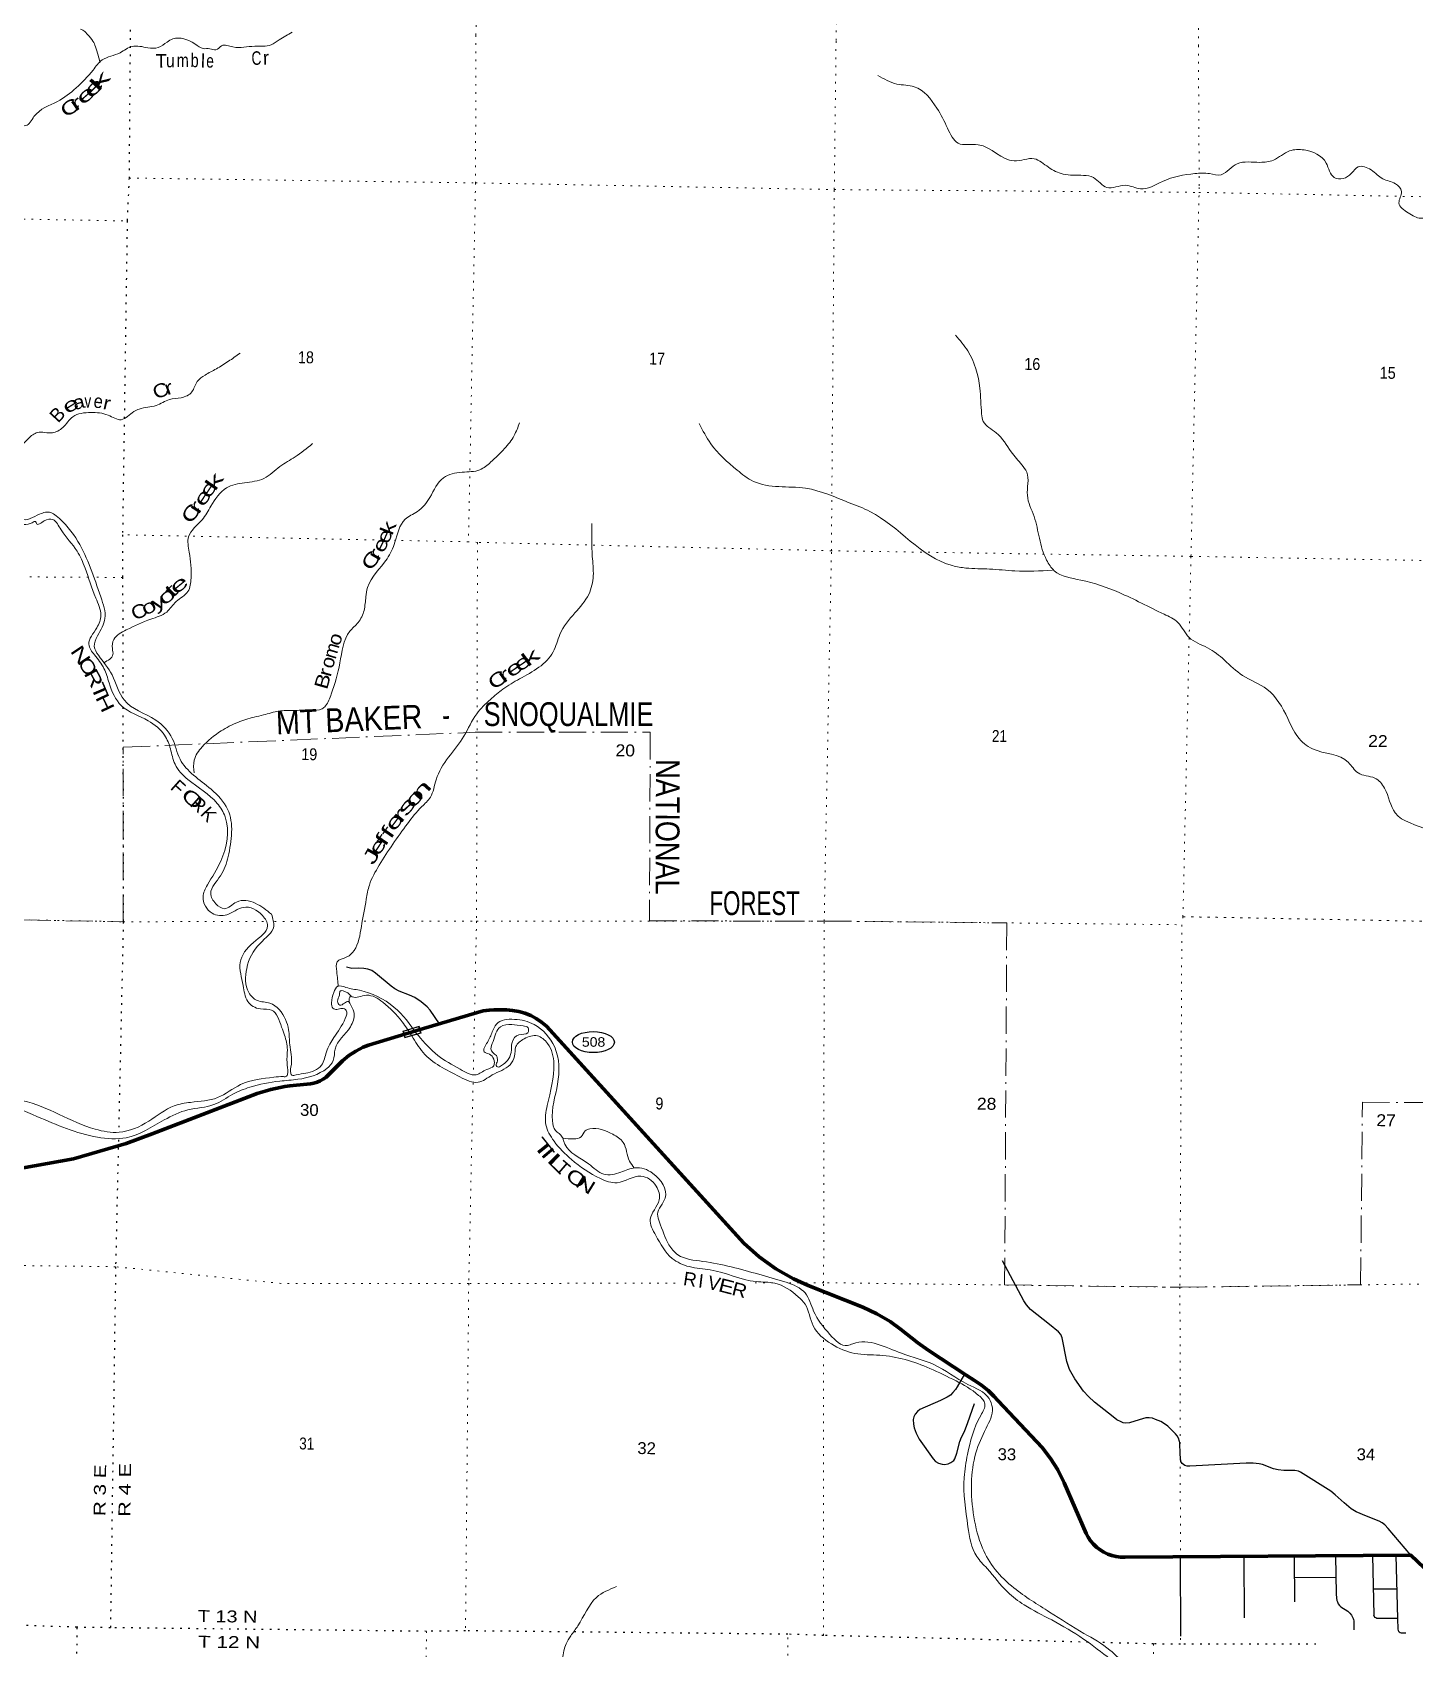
# Model space of a CAD drawing. Header units: feet. Extents: x -518066 to -250644, y -364975 to -177792.
# Drawn here: x -345548 to -325216, y -341845 to -318076 of the extents above; entities that cross this region are included whole.
import ezdxf
from ezdxf.enums import TextEntityAlignment as Align

# ---------------------------------------------------------------- set-up
doc = ezdxf.new("R2010")
doc.units = ezdxf.units.FT
doc.header["$LTSCALE"] = 80
doc.linetypes.add('DOT_DASHED', pattern=[7.7, 5, -1.2, 0.3, -1.2])
doc.linetypes.add('DOTTED', pattern=[1.5, 0.3, -1.2])
for name, color, linetype, lineweight in [('17', 7, 'Continuous', 25), ('23', 7, 'Continuous', 70), ('29', 7, 'Continuous', 25), ('39', 7, 'Continuous', 13), ('41', 7, 'Continuous', 13), ('44', 7, 'DOT_DASHED', 13), ('59', 7, 'Continuous', 13), ('6', 7, 'DOTTED', 25), ('7', 7, 'DOTTED', 13)]:
    doc.layers.add(name, color=color, linetype=linetype, lineweight=lineweight)

msp = doc.modelspace()

# ---------------------------------------------------------------- linework, layer by layer
at = {"layer": '17'}
msp.add_ellipse((-337295.78, -332924.76), major_axis=(-309.24, 1), ratio=0.500121, dxfattribs=at)
at = {"layer": '23'}
for points in [[(-324490.53, -341215.71), (-325274.06, -340471.15), (-329471.81, -340499.75), (-329479.26, -340499.99), (-329543.41, -340498.33), (-329607.04, -340489.98), (-329669.45, -340475.02), (-329729.95, -340453.62), (-329787.89, -340426.01), (-329842.62, -340392.5), (-329893.55, -340353.45), (-329940.11, -340309.29), (-329981.81, -340260.51), (-330018.18, -340207.63), (-330048.82, -340151.25), (-330371.95, -339404.84), (-330375.93, -339395.42), (-330463.86, -339215.83), (-330570.08, -339046.41), (-330693.42, -338889.02), (-331341.36, -338200.33), (-331404.96, -338132.77), (-331490.66, -338045.99), (-331586.04, -337967.66), (-331689.09, -337899.73), (-331812.28, -337823.29), (-332370.19, -337454.66), (-332522.17, -337345.47), (-332778.56, -337145.99), (-332929.37, -337035.66), (-333124.69, -336919.59), (-333331.07, -336824.57), (-334136.45, -336502.56), (-334352.79, -336405.3), (-334614.22, -336256.94), (-334858.71, -336082.07), (-335083.58, -335882.6), (-337936.54, -332742.26), (-337986.74, -332691.43), (-338057.79, -332631.72), (-338134.69, -332579.76), (-338216.6, -332536.12), (-338302.62, -332501.29), (-338391.82, -332475.63), (-338483.2, -332459.44), (-338575.78, -332452.9), (-338759.88, -332451.98), (-338827.2, -332454.81), (-338914.75, -332466.63), (-339000.58, -332487.55), (-339841.62, -332740.25), (-340602.63, -332968.9), (-340683.96, -333001.78), (-340791.3, -333056.93), (-340892.28, -333123), (-340985.8, -333199.27), (-341070.84, -333284.89), (-341215.42, -333429.47), (-341227.5, -333439.5), (-341268.72, -333469.19), (-341312.81, -333494.42), (-341359.3, -333514.9), (-341407.67, -333530.4), (-341457.4, -333540.77), (-341507.94, -333545.88), (-341758.15, -333568.3), (-341835.14, -333578.19), (-342040.77, -333619.77), (-342240.92, -333682.62), (-343786.23, -334273.77), (-344168.84, -334417.62)], [(-344168.84, -334417.62), (-344941.43, -334640.33), (-345708.06, -334776.62), (-345727.15, -334780.01), (-345758.06, -334783.75), (-346962.39, -334913.53)]]:
    msp.add_lwpolyline(points, dxfattribs=at)
at = {"layer": '29'}
for p, q in [((-328664.44, -340494.47), (-328661.22, -341660.29)), ((-327726.61, -340487.86), (-327723.21, -341391.54)), ((-326990.83, -340482.85), (-326984.24, -341156.73)), ((-326380.98, -340478.69), (-326373.18, -341040.56)), ((-325834.05, -340474.97), (-325815.04, -341352.56)), ((-325493.37, -340472.64), (-325468.79, -341402.43)), ((-326985.1, -340796.55), (-326376.58, -340795.44)), ((-325823.06, -340966.43), (-325482.54, -340965.01))]:
    msp.add_line(p, q, dxfattribs=at)
for points in [[(-339560.04, -332655.65), (-339695.98, -332454.51), (-339740.83, -332407.59), (-339830.54, -332332.12), (-339922.28, -332270.93), (-339997.72, -332234.21), (-340152.67, -332175.06), (-340217.91, -332140.38), (-340270.92, -332103.67), (-340499.27, -331909.89), (-340556.36, -331873.18), (-340611.41, -331852.78), (-340672.57, -331840.54), (-340752.08, -331838.5), (-340847.91, -331840.54), (-340927.42, -331822.18)], [(-329026.43, -338472.73), (-329071.28, -338456.44), (-329119.19, -338450.32), (-329169.14, -338452.36), (-329265.99, -338478.87), (-329408.71, -338523.75), (-329468.86, -338527.84), (-329503.52, -338521.72), (-329531.04, -338511.51), (-329595.27, -338478.88), (-329649.3, -338438.08), (-329925.57, -338217.78), (-330012.22, -338136.18), (-330086.64, -338058.68), (-330216.11, -337875.09), (-330294.61, -337740.47), (-330330.28, -337622.15), (-330399.61, -337275.38), (-330418.98, -337226.43), (-330452.62, -337185.63), (-330587.18, -337079.56), (-330864.47, -336855.17), (-330925.63, -336789.91), (-330966.41, -336728.71), (-331280.4, -336141.24)], [(-331836.89, -337807.03), (-331943.37, -337996.56), (-331971.91, -338035.32), (-332010.65, -338080.19), (-332045.31, -338114.87), (-332092.2, -338145.46), (-332188.03, -338196.46), (-332491.81, -338329.04), (-332530.55, -338357.6), (-332563.17, -338394.32), (-332583.56, -338435.11), (-332591.71, -338475.91), (-332589.67, -338545.26), (-332579.48, -338596.25), (-332548.9, -338677.84), (-332504.04, -338765.55), (-332296.08, -339055.2), (-332261.43, -339091.92), (-332218.61, -339116.39), (-332167.64, -339132.71), (-332132.98, -339134.75), (-332077.93, -339124.55), (-332037.16, -339106.2), (-331996.38, -339077.64), (-331978.03, -339051.12), (-331949.49, -338971.57), (-331906.67, -338800.23), (-331882.2, -338734.96), (-331839.39, -338649.29), (-331790.46, -338520.78), (-331688.52, -338239.29)], [(-325274.06, -340471.15), (-325605.19, -340076.03), (-325657.18, -340023), (-325691.84, -339996.48), (-325739.76, -339969.96), (-325923.26, -339896.53), (-326075.15, -339833.29), (-326151.61, -339786.38), (-326253.55, -339700.7), (-326384.04, -339582.39), (-326450.31, -339529.36), (-326893.76, -339247.86), (-326926.38, -339233.59), (-326979.4, -339223.39), (-327138.43, -339223.39), (-327224.06, -339215.23), (-327293.38, -339198.91), (-327454.45, -339137.72), (-327505.43, -339125.47), (-327590.03, -339115.29), (-327693, -339117.31), (-328520.79, -339162.19), (-328561.55, -339160.18), (-328598.27, -339149.95), (-328636.99, -339123.46), (-328655.36, -339092.84), (-328667.59, -338986.77), (-328671.67, -338819.5), (-328675.73, -338797.09), (-328692.04, -338750.17), (-328710.39, -338715.49), (-328732.83, -338684.87), (-328849.04, -338572.71), (-328895.94, -338538), (-328948.95, -338503.36), (-329026.43, -338472.73)], [(-326373.18, -341040.56), (-326367.68, -341102.12), (-326360.04, -341135.78), (-326353.41, -341158.21), (-326340.16, -341184.73), (-326322.83, -341211.25), (-326302.95, -341227.57), (-326201.01, -341294.88), (-326171.95, -341322.41), (-326145.96, -341354.03), (-326119.96, -341398.91), (-326115.88, -341414.2), (-326113.34, -341433.58), (-326111.3, -341570.25)], [(-325468.79, -341402.43), (-325774.89, -341400.95), (-325789.67, -341393.81), (-325799.36, -341384.63), (-325810.06, -341369.33), (-325815.04, -341352.56)], [(-325468.79, -341402.43), (-325465, -341556.98), (-325459.9, -341576.36), (-325453.78, -341588.6), (-325443.59, -341599.82), (-325430.34, -341606.96), (-325414.03, -341611.04), (-325396.7, -341612.05), (-325347.77, -341612.05)]]:
    msp.add_lwpolyline(points, dxfattribs=at)
at = {"layer": '39'}
for points in [[(-329735.52, -315678.15), (-329586.55, -315473.33), (-329383.67, -315429.42), (-329146.51, -315307.16), (-328987.66, -315186.79), (-328674.44, -315189.3), (-328535.75, -315113.12), (-328346.85, -315028.99), (-328224.36, -315023.15), (-328071.83, -315057.57), (-327824.76, -314999.65), (-327523.73, -315078.53), (-327108.43, -315250.07), (-326731.29, -315421.54), (-326446.64, -315665.25), (-326224.18, -315878.69), (-325999.51, -315991.63), (-325792.99, -316138.71), (-325610.78, -316406.38), (-325396.4, -316643.94), (-325087.56, -316839.43), (-324830.98, -317056.95), (-324628.49, -317216.09), (-324544.46, -317373.03), (-324462.22, -317415.37), (-324309.64, -317425.67), (-324160.97, -317375.64), (-324084.66, -317371.74), (-324032.52, -317406), (-323915.97, -317355.93), (-323791.25, -317231.48), (-323650.65, -317205.57), (-323564.4, -317253.95), (-323424.33, -317503.46), (-323237.97, -317698.76), (-323091.61, -317807.55), (-322869.07, -317982.8), (-322708.44, -317979.03), (-322477.44, -317929.14), (-322357.18, -318037.88), (-322196.82, -318178.86), (-321956.02, -318255.64), (-321598.81, -318348.68), (-321524.91, -318368.05)], [(-344553.44, -318516.01), (-344579.6, -318411.17), (-344618.74, -318288.65), (-344656.17, -318203.58), (-344731.04, -318111.69), (-344792.3, -318052.14), (-344840.84, -318028.87)], [(-341724.04, -318075.57), (-341915.27, -318185.68), (-342034.92, -318260.41), (-342276.37, -318279.05), (-342598.11, -318290.5), (-342764.69, -318274.01), (-342847.95, -318333.18), (-342938.17, -318317.79), (-343032.59, -318314.41), (-343156.22, -318246.22), (-343480.76, -318173.12), (-343565.82, -318218.17), (-343695.61, -318298.8), (-343850.43, -318302.6), (-344079.27, -318283.2), (-344257.46, -318375.19), (-344518.26, -318482.09), (-344655.06, -318631.03), (-344904.03, -318893.04), (-345178.22, -319092.3), (-345523.08, -319314.69), (-345643.58, -319447.77), (-345806.02, -319423.29), (-345926.37, -319546.3), (-345913.64, -319779.9), (-345957.31, -320161.57), (-346027.48, -320289.34), (-346281.32, -320470.79), (-346394.17, -320632.14), (-346428.78, -320802.67), (-346454.38, -321045.78), (-346514.93, -321203.86), (-346596.26, -321269.09), (-346758, -321327.65)], [(-333111.59, -318709.23), (-332832.03, -318836.01), (-332575.34, -318875.94), (-332244.19, -319188.58), (-332085.67, -319486.66), (-331930.04, -319706.22), (-331634.92, -319728.59), (-331107.75, -319967.6), (-330811.84, -319935.65), (-330602.58, -320059.41), (-330386.95, -320159.1), (-330087.77, -320179.52), (-329939.51, -320211.85), (-329744.63, -320357.52), (-329470.83, -320325.26), (-329250.51, -320378.75), (-328927.36, -320268.72), (-328447.35, -320152.91), (-328232.31, -320154.01), (-328061.71, -320170.56), (-327944.01, -320091.77), (-327826.25, -320008.96), (-327492.31, -319987.63), (-327294.86, -319954.26), (-327055.76, -319818.88), (-326842.53, -319805.86), (-326517.67, -319997.68), (-326398.13, -320210.68), (-326269.73, -320226.62), (-326146, -320147.92), (-326046.15, -320052.78), (-325855.89, -320099.8), (-325684.9, -320229.03), (-325499.03, -320302.14), (-325412.23, -320416.08), (-325446.81, -320584.6), (-325310.24, -320731.45), (-325126.47, -320810.56), (-324749.35, -320721.44), (-324518.16, -320857.58), (-324296.96, -320989.55), (-323851.71, -321195.19), (-323771.09, -321319.09), (-323606.86, -321359.7), (-323210.28, -321315.12), (-322839.89, -321415.04), (-322558.09, -321525.76), (-322382.13, -321588.66), (-322134.07, -321529.87), (-321936.75, -321504.55), (-321810.3, -321516.44), (-321743.56, -321628.07), (-321660.28, -321846.58), (-321554.96, -321930.6), (-321478.49, -321923.66), (-321360.96, -321856.94), (-321193.6, -321819.12), (-321101.08, -321814.42), (-321099.4, -321697.74), (-321060.75, -321525.25), (-320923.53, -321486.99), (-320750.83, -321497.53), (-320643, -321406.53), (-320557.01, -321156.25), (-320336.5, -321056.82), (-320243.75, -321036.03), (-320174.73, -320847.88), (-320035.84, -320833.79), (-319877.97, -320896.44), (-319735.6, -320779.77), (-319669.05, -320623.79), (-319580.97, -320508.36), (-319463.1, -320558.35), (-319276.48, -320579.15), (-319068.21, -320491.62), (-318874.61, -320446.12), (-318697.28, -320553.31), (-318060.5, -320717.45), (-317763.51, -320749.91), (-317525.41, -320684.93), (-317386.53, -320670.84), (-317048.29, -320770.3), (-316838.76, -320735.1), (-316588.97, -320555.6), (-316294.26, -320326.45), (-316175.48, -320173.23), (-316202.74, -319971.62), (-316193.71, -319762.48), (-316112.85, -319590.61), (-315982.83, -319493.89), (-315853.09, -319556.13), (-315710.2, -319682.95), (-315621.96, -319761.31)], [(-331968.58, -322530.72), (-331788.99, -322760.68), (-331609.91, -323306.55), (-331585.22, -323687.2), (-331560.66, -323796.21), (-331370.12, -323963.96), (-331149.08, -324246.84), (-330993.02, -324436.23), (-330922.18, -324541.88), (-330913.03, -324884.08), (-330814.96, -325193.35), (-330735.19, -325516.45), (-330629.26, -325837.91), (-330516.92, -325992.46), (-330126.99, -326130.89), (-329564.85, -326314.07), (-328902.13, -326631.5), (-328698.9, -326755.16), (-328535.21, -326972.83), (-328262.08, -327127.69), (-328015.43, -327306.31), (-327747.36, -327533.53), (-327388.49, -327735.9), (-327083.12, -328164.87), (-326936.26, -328434.61), (-326717.73, -328612.82), (-326189.98, -328811.6), (-326049.51, -328966.55), (-325803.39, -329042.55), (-325658.81, -329191.52), (-325503.22, -329553.94), (-325012.42, -329806.52), (-324743.17, -329951.25), (-324429.57, -330086.57), (-324199.26, -330144.23), (-323980.19, -330284.22), (-323591.31, -330356.24), (-323454.8, -330507.11), (-323271.26, -330602.32), (-323216.94, -330878.77), (-323054.25, -331025.99), (-322878.92, -331133.16), (-322609.68, -331418.75), (-322558.45, -331910.45), (-322509.83, -332023.83), (-322329.85, -332086.8), (-322072.16, -332197.16), (-321923.17, -332458.88), (-321688.54, -332915), (-321552.89, -333126.23), (-321484.48, -333400.87), (-321442.39, -333689.21), (-321272.47, -333892.88), (-321134.23, -334063.9), (-321129.46, -334291.34), (-321136.48, -334500.5), (-321027.65, -334759.63), (-320948.06, -334955.96), (-321051.19, -335139.59), (-321093, -335251.66), (-320890.83, -335308.91), (-320628.41, -335509.89), (-320647, -335684.68), (-320684.99, -335810.9), (-320587.06, -335989.38), (-320638.78, -336232.1), (-320715.41, -336389.96), (-320637.46, -336560.1), (-320563.16, -336844.89), (-320638.65, -337063.12), (-320688.98, -337209.28), (-320723.08, -337484.45), (-320875, -337566.77), (-321161.56, -337647.14), (-321281.85, -337766.13), (-321214.97, -337867.71), (-321043.8, -337984.87), (-321056.8, -338189.92), (-320985.87, -338289.54), (-320856.79, -338398.05), (-320745.66, -338637.09), (-320553.14, -338806.88), (-320394, -338921.86), (-320254.41, -338998.32)], [(-346022.8, -324293.1), (-345964.01, -324268.27), (-345866.63, -324205.29), (-345717.13, -324151.11), (-345605.11, -324048.1), (-345471.21, -323961.49), (-345252.18, -323964.66), (-345100.35, -323888.38), (-344951.32, -323727.55), (-344687.16, -323666.97), (-344434.46, -323704.83), (-344240.47, -323772.02), (-344053.84, -323651.98), (-343974.93, -323614.88), (-343726.96, -323562.13), (-343530.77, -323476.43), (-343357.53, -323448.75), (-343201.56, -323364.48), (-343123, -323212.69), (-343007.05, -323115.77), (-342840.92, -323023.6), (-342662.47, -322913.49), (-342491.95, -322795.23)], [(-346785.17, -323217.02), (-346696.8, -323652.03), (-346503.17, -323884.21), (-346239.44, -324133.5), (-346110.22, -324372.8), (-345943.5, -325079.46), (-345775.41, -325271.03), (-345548.52, -325286.38), (-345500.06, -325270.99), (-345486.43, -325301.37), (-345373.29, -325260.75), (-345246.38, -325240.44), (-345123.93, -325391.11), (-344889.26, -325704.37), (-344772.24, -325953.56), (-344613.77, -326394.5), (-344539.04, -326649.11), (-344599.97, -326833.34), (-344715.99, -327075.14), (-344633.82, -327231.26), (-344493.98, -327430.47), (-344418.64, -327642.83), (-344236.56, -327979.48), (-343843.79, -328200.45), (-343601.64, -328413.21), (-343516.06, -328611.64), (-343448.96, -328837.97), (-343259.24, -329062.05), (-342828.16, -329414.36), (-342712.4, -329611.21), (-342776.04, -330264.24), (-342971.99, -330613.54), (-343036.83, -330789.67), (-342903.59, -331029.03), (-342684.85, -331052.31), (-342442.1, -330943.14), (-342160.45, -331063.91), (-342086.25, -331215.89), (-342296.78, -331460.35), (-342489.91, -331753.34), (-342446.57, -332094.02), (-342379.56, -332326.39), (-342192.23, -332437.75), (-342027.66, -332454.21), (-341880.53, -332705.84), (-341838, -332823.16), (-341796.85, -333037.04), (-341801.58, -333226.12), (-341791.69, -333377.17), (-341808.48, -333427.23), (-341855.13, -333433.04), (-341996.43, -333441.35), (-342483.55, -333550.28), (-342821.93, -333740.57), (-343218.88, -333811.3), (-343460.8, -333862.14), (-343835.86, -334088.12), (-344272.33, -334250.83), (-344621.39, -334205.55), (-345684.64, -333787.76), (-346151.94, -333718.63), (-346682.5, -333576.15), (-346940.29, -333477.45)], [(-342029.55, -331045.68), (-342268.4, -330883.27), (-342543.49, -330865.21), (-342721.76, -330963.24), (-342847.34, -330891), (-342923.52, -330736.98), (-342779.13, -330479.5), (-342668.56, -330197.38), (-342674.64, -329501.09), (-342919.62, -329205.79), (-343375.53, -328762.57), (-343489.75, -328459.1), (-343733.1, -328189.98), (-344199.15, -327893.5), (-344374.74, -327524.75), (-344575.6, -327236.12), (-344636.05, -327106.47), (-344587.58, -326950.23), (-344479.39, -326694.23), (-344541.2, -326379.45), (-344877.16, -325561.69), (-345197.35, -325184.81), (-345275.05, -325137.41), (-345440.2, -325161.18), (-345704.5, -325231.82), (-345771.87, -325164.44), (-345948.2, -324707.15), (-346022.54, -324285.54), (-346162.07, -324064.2), (-346511.4, -323757.33), (-346640.93, -323540.16), (-346700.13, -323324), (-346782.75, -323057.59)], [(-343169.44, -328967.2), (-343166.75, -328779.67), (-343049.38, -328584.18), (-342770.65, -328348.76), (-342523.65, -328223.55), (-342285.35, -328144.49), (-342148.25, -328114.28), (-341920.87, -328057.11), (-341716.71, -328049.25), (-341457.58, -328041.39), (-341284.83, -328025.68), (-341235.87, -327980.57), (-341150.97, -327806.74), (-341023.82, -327349.8), (-340876.43, -326883.1), (-340755.99, -326754.05), (-340669.03, -326576.23), (-340642.02, -326375.4), (-340617.96, -326238.92), (-340330.51, -325816.5), (-340214.49, -325574.71), (-340064.93, -325236.81), (-339884.41, -325122.72), (-339700.53, -324914.1), (-339501.46, -324627.22), (-339226.93, -324544.67), (-338965.13, -324508.2), (-338806.78, -324397.81), (-338602.92, -324197.53), (-338461.49, -324006.41), (-338382.42, -323818.41)], [(-330542.67, -325985.3), (-331095.81, -325996.17), (-331467.24, -325968.67), (-331816.74, -325953.56), (-332015.21, -325918.5), (-333227.78, -325122.28), (-333531.42, -324993.15), (-334173.53, -324780.64), (-334941.85, -324679), (-335182.65, -324512.54), (-335569, -324124.65), (-335737.63, -323830.45)], [(-344496.01, -327345.53), (-344362.43, -327227.13), (-344369.17, -327136.49), (-344349.18, -327003.97), (-344166.28, -326863.75), (-343804.22, -326703.99), (-343571.6, -326600.7), (-343430.7, -326445.79), (-343259.77, -326299.36), (-343212.73, -326102.85), (-343239.4, -325720.16), (-343250.2, -325492.63), (-343051.7, -325245.99), (-342920.15, -325042.65), (-342691.23, -324776.33), (-342426.83, -324699.66), (-342140.51, -324635.38), (-341904.85, -324459.71), (-341683.77, -324320.04), (-341425.71, -324124.56)], [(-341049.45, -332106.35), (-341070.86, -331886.52), (-341064.82, -331745.76), (-340921.08, -331673.38), (-340815.2, -331578.33), (-340707.64, -331225.75), (-340635.52, -330822.35), (-340590.35, -330615.75), (-340445.47, -330324.07), (-340030.73, -329714.34), (-339818.08, -329461.87), (-339693.51, -329324.83), (-339609.41, -329066.48), (-339200.03, -328426.39), (-339011.58, -328096.39), (-338810.64, -327886.82), (-338625.56, -327734.56), (-338380.19, -327583.17), (-337886.09, -327185.86), (-337787.95, -326929.73), (-337566.34, -326613), (-337363.45, -326340.26), (-337297.23, -326067.57), (-337311.21, -325781.64), (-337316.31, -325296.64)], [(-339886.53, -332811.12), (-340228.2, -332409.78), (-340735.16, -332163.01), (-340935.53, -332119.87), (-341055.86, -332102.04), (-341113.48, -332195.78), (-341145.82, -332348.23), (-341126.82, -332424.97), (-341068.81, -332443.92), (-340990.21, -332428.95), (-340932.34, -332457.96), (-340944.09, -332576.51), (-341110.9, -332855.8), (-341222.5, -333069.49), (-341293.65, -333265.65), (-341525.41, -333383.17), (-341666.72, -333408.1), (-341730.44, -333410.87), (-341743.6, -333387.93), (-341737.68, -333255.21), (-341761.62, -332963.1), (-341778.57, -332743.53), (-341824.66, -332593.97), (-342052.34, -332353.25), (-342242.68, -332312.27), (-342363.64, -332197.84), (-342394.7, -331841.24), (-342198.49, -331473.84), (-341997.93, -331223.21), (-342029.55, -331045.68)], [(-346941.55, -333549.83), (-346533.93, -333727.2), (-346032.79, -333818.95), (-345478.92, -334018.1), (-344590.92, -334322.69), (-344164.94, -334330.86), (-343608.48, -334069.27), (-343260.66, -333921.37), (-342875.68, -333844.43), (-342598.13, -333691.49), (-342349.44, -333588.44), (-341907.77, -333499.53), (-341641.78, -333471.83), (-341215.09, -333311.13), (-341121.84, -333197.7), (-341095.27, -333027.06), (-340869.5, -332700.32), (-340814.45, -332505.94), (-340857.01, -332390.63), (-340902.36, -332329.61), (-340954.92, -332350.99), (-341025.69, -332380.15), (-341057.06, -332325.37), (-341031.65, -332235.19), (-341022.8, -332178.98), (-340908.58, -332202.76), (-340841.04, -332258.06), (-340633.72, -332236.91), (-340394, -332338.97), (-340108.69, -332624.79), (-339966.06, -332833.94)], [(-340866.46, -332247.82), (-340885.59, -332281.57), (-340888.58, -332329.5)], [(-326671.13, -343706.62), (-326731.47, -343709.78), (-326956.27, -343688.42), (-327153.65, -343717.76), (-327233.6, -343686.43), (-327274.73, -343611.38), (-327437.42, -343464.16), (-327719.21, -343212.59), (-328049.37, -342970.39), (-328327.47, -342881.86), (-328605.32, -342636.39), (-328841.38, -342419.7), (-329240.15, -342196.62), (-329455.55, -342080.83), (-329697.67, -341866.06), (-330080.05, -341621.09), (-330586.02, -341305.92), (-331109.54, -340952.27), (-331386.99, -340678.64), (-331571.43, -340366.1), (-331699.51, -339907.49), (-331734.63, -339414.01), (-331669.91, -338966.24), (-331520.01, -338604.2), (-331427.26, -338303.72), (-331475.53, -338166.2), (-331790.11, -337958.43), (-332286.38, -337667.54), (-332762.35, -337501.71), (-333477.84, -337360.59), (-333556.61, -337387.62), (-333815.56, -337224.92), (-334055.83, -336881.39), (-334180.62, -336613.99), (-334461.75, -336457), (-334864.03, -336338.51), (-335687.37, -336149.55), (-336053.77, -336051.7), (-336184.31, -335904.94), (-336322.21, -335570.94), (-336350.71, -335455.84), (-336240.77, -335217.98), (-336420.47, -334855.21), (-336682.58, -334772.95), (-336892.54, -334838.33), (-337140.17, -334866.95), (-337369.12, -334714.74), (-337714.68, -334426.04), (-337734.03, -334373.44), (-337753.37, -334320.85), (-337850.48, -334224.87), (-337898.66, -334081.32), (-337822.57, -333541.15), (-337865.01, -332997.25), (-338167.78, -332666.91), (-338458.1, -332590.28), (-338722.41, -332660.91), (-338782.33, -332774.74), (-338854.88, -332928.63), (-338901.08, -333066.8), (-338825.24, -333104.11), (-338761.95, -333175.45), (-338761.33, -333272.04), (-338864.65, -333328.9), (-339020.5, -333405.13), (-339256.49, -333323.24), (-339583.21, -333121.33), (-339874.4, -332825.37), (-339886.53, -332811.12)], [(-338719, -333123.76), (-338802.01, -333025.97), (-338770.31, -332917.78), (-338730.31, -332791.59), (-338662.7, -332702.02), (-338495.37, -332666.2), (-338328.85, -332686.72), (-338254.87, -332713.95), (-338259.93, -332786.31), (-338393.02, -332816.58), (-338491.12, -332929.86), (-338505.28, -333076.54), (-338559.23, -333194.48), (-338644.72, -333269.7), (-338707.33, -333290.93), (-338725.13, -333270.55), (-338706.04, -333200.41), (-338713.09, -333148.82), (-338719, -333123.76)], [(-339966.06, -332833.94), (-339799.65, -333077.96), (-339258.11, -333435.9), (-338989.94, -333516.24), (-338783.39, -333408.55), (-338521.95, -333257.39), (-338455.85, -333133.59), (-338435.72, -332991.02), (-338311.47, -332876.11), (-338119.91, -332832.6), (-337968.78, -332945.45), (-337876.57, -333242.57), (-337973.8, -333854.87), (-337993.97, -334140.3), (-337874.83, -334381.47), (-337619.43, -334650.76), (-337193.37, -334932.58), (-336947.01, -334992.48), (-336595.9, -334894.93), (-336372.92, -335043.03), (-336327.58, -335244.9), (-336460.32, -335530.72), (-336377.29, -335767.34), (-336136.93, -336104.83), (-335885.45, -336227.18), (-335576.6, -336273.89), (-334903.77, -336446.59), (-334626.76, -336470.72), (-334283.91, -336668.84), (-334182.99, -336778.95), (-334060.95, -337098.63), (-333795.44, -337364.05), (-333451.76, -337503.82), (-333084.32, -337529.25), (-332345.46, -337723.03), (-331962.22, -337907.65), (-331629.62, -338119.7), (-331536.97, -338245.8), (-331597.67, -338413.94), (-331792.84, -338988.61), (-331841.92, -339327.95), (-331785.98, -340051.12), (-331657.59, -340487.6), (-331505.37, -340664.85), (-331204.85, -341011.26), (-330960.34, -341199.91), (-330553.54, -341423.1), (-330085.25, -341703.51), (-329689.5, -341996.97), (-329053.86, -342380.41), (-328703.7, -342628.94), (-328298.54, -342966.79), (-327957.38, -343142.75), (-327659.95, -343424.73), (-327296.76, -343745.88), (-327080.4, -343795.28), (-326843.14, -343788.65), (-326654.55, -343811.5), (-326609.96, -343785.98), (-326537.52, -343640.14), (-326340.34, -343345.19), (-326241.49, -343179.61), (-326142.43, -343138.79), (-326053.66, -343115.92), (-326108.5, -343155.37), (-326147.25, -343195.06), (-325981.93, -343159.21), (-325742.91, -343029.86)], [(-336693.65, -334773.62), (-336763.58, -334675.2), (-336856.11, -334400.21), (-337011.14, -334279.25), (-337347.68, -334201.95), (-337414.4, -334229.16), (-337475.98, -334318.82), (-337580.91, -334347.48), (-337747.43, -334337.38)], [(-336957.92, -340932.19), (-337249.62, -341090.96), (-337522.91, -341507.55), (-337629.57, -341656.92), (-337697.55, -341772.64), (-337752.25, -342222.57), (-337778.51, -342511.94), (-337839.64, -342710.26), (-337953.47, -343078.85), (-338052.4, -343250.47), (-338132.94, -343400.22), (-338244.38, -343742.68), (-338520.73, -344372.52), (-338719.92, -344667.44), (-338825.64, -344891.27), (-338853.54, -345295.31), (-338862.29, -345484.33), (-338870.51, -345637.13), (-338958.04, -345714.34), (-339277.96, -345878.74), (-339401.58, -345949.39), (-339513.71, -346060.45), (-339577.42, -346158.13), (-339654.61, -346495.05), (-339696.17, -346729.88), (-339630.82, -346938.07), (-339602.93, -347000.47)]]:
    msp.add_spline(points, degree=3, dxfattribs=at)
at = {"layer": '44'}
msp.add_lwpolyline([(-346904.75, -331104.74), (-344209.8, -331155.04), (-344213.22, -328589.03), (-339035.63, -328369.05), (-336460.32, -328369.05), (-336469.57, -331143.36), (-333901.12, -331144.98), (-331215.12, -331171.83), (-331247.01, -336495.15), (-328668.4, -336530.62), (-326011.12, -336493.17), (-325984.62, -333810.57), (-318031.13, -333828.25), (-318024.63, -331098.64), (-317873.68, -325819.08), (-317870.26, -323240.2), (-315255.27, -323216.44)], dxfattribs=at)
at = {"layer": '59'}
for points in [[(-340099.93, -332762.09), (-339860.13, -332691.42), (-339830.44, -332792.14), (-340070.25, -332862.81)], [(-339865.54, -332701.35), (-340089.99, -332767.5), (-340064.83, -332852.87), (-339840.37, -332786.72)]]:
    msp.add_lwpolyline(points, close=True, dxfattribs=at)
at = {"layer": '6'}
for points in [[(-344107.53, -318039.96), (-344125.14, -320218.22), (-344152.29, -320849.64), (-344220.55, -325464.53), (-344219.49, -326090.32), (-344216.09, -327869.72)], [(-344215.83, -328000.67), (-344209.8, -331155.04), (-344278.79, -334251.76)], [(-344281.21, -334360.41), (-344322.82, -336228.04), (-344399.04, -341537)], [(-330016.7, -341750.11), (-333909.23, -341650.29), (-334435.56, -341632.63), (-339176.08, -341582.26), (-339751.01, -341590.06), (-344399.04, -341537), (-344891.35, -341529.89), (-347061.41, -341457.26)], [(-344891.38, -341531.9), (-344971.47, -346830.75), (-345027.5, -351637.29)], [(-326667.67, -341780), (-328659.36, -341780.45), (-329059.24, -341774.67), (-329870.97, -341753.85)]]:
    msp.add_lwpolyline(points, dxfattribs=at)
at = {"layer": '7'}
for p, q in [((-346039.13, -320815.88), (-344152.29, -320849.64)), ((-340519.3, -325539.95), (-344220.55, -325464.53)), ((-339000.56, -325576.14), (-339006.53, -328015.79)), ((-344721.54, -326089.37), (-346828.67, -326076.8)), ((-344215.5, -326092.39), (-344640.63, -326089.85)), ((-334654.24, -336464.85), (-334980.23, -336465.67)), ((-333909.23, -341650.29), (-333909.15, -337277.45)), ((-329059.24, -341774.67), (-329055.01, -342293.2))]:
    msp.add_line(p, q, dxfattribs=at)
for points in [[(-338928.09, -309721.04), (-338992.59, -315092.61), (-339022.83, -318115.75)], [(-333725.71, -318193.52), (-333679.97, -315169.34), (-333609.41, -309777.68)], [(-328294.7, -309812.2), (-328389.45, -315256.09), (-328397.36, -318270.51)], [(-339022.83, -318115.75), (-339029.18, -320289.82), (-339133.1, -325568.19)], [(-333909.14, -337111.1), (-333909.13, -336462.97), (-333901.12, -331144.98), (-333794.8, -325699.63), (-333752.72, -320388.16), (-333725.71, -318193.52)], [(-328397.36, -318270.51), (-328385.16, -320355.17), (-328506.06, -325782.06), (-328624.33, -331080.35), (-328640.1, -331198.84), (-328668.4, -336530.62), (-328659.36, -341780.45)], [(-344125.14, -320218.22), (-339029.18, -320289.82), (-333752.72, -320388.16), (-328389.02, -320429.42), (-323086.49, -320532.17), (-317866.74, -320521.04), (-315219.41, -320609.67)], [(-315291.54, -325852.98), (-317877.54, -325893.33), (-323201.38, -325874.78), (-328506.06, -325782.06), (-333794.8, -325699.63), (-339000.56, -325576.14), (-339133.1, -325568.19), (-340218.58, -325546.07)], [(-339006.97, -328194.15), (-339014.19, -331145.57), (-339062.93, -333410.43)], [(-346904.75, -331104.74), (-344209.8, -331155.04), (-342088.83, -331151.17)], [(-328624.33, -331080.35), (-323261.49, -331181.96), (-320515.91, -331173.32), (-318024.63, -331098.64), (-315363.68, -331080.75)], [(-328614.72, -331080.91), (-323251.88, -331182.52), (-320506.3, -331173.88), (-318015.02, -331099.2), (-315354.07, -331081.31)], [(-341984.78, -331150.99), (-339014.19, -331145.57), (-333901.12, -331144.98), (-328640.1, -331198.84)], [(-339065.35, -333523.01), (-339128.9, -336476.11), (-339176.08, -341582.26)], [(-336091.14, -336468.46), (-339128.9, -336476.11), (-341890.42, -336474.45), (-344322.82, -336228.04), (-346981.8, -336196.38)], [(-317440.89, -336497.79), (-318036.06, -336515.18), (-323355.33, -336458.47), (-328668.4, -336530.62), (-333909.13, -336462.97), (-334439.53, -336464.3)], [(-339751.01, -341590.06), (-339783.98, -346686.35), (-339811.1, -351935.66), (-339828.9, -357235.4), (-339833.13, -358103.73)], [(-334550.24, -363079.17), (-334543.02, -362557.42), (-334537.39, -357265.55), (-334463.85, -352002.83), (-334416.49, -346743.76), (-334435.56, -341632.63)]]:
    msp.add_lwpolyline(points, dxfattribs=at)

# ---------------------------------------------------------------- texts
at = {"layer": '17', "width": 1.1}
msp.add_text('508', height=140, dxfattribs=at).set_placement((-337292.88, -332993.07), align=Align.CENTER)
at = {"layer": '41'}
for s, rotation, p in [('T', 0.331, (-343731.77, -318595.6)), ('l', 358.119, (-343070.49, -318592.06)), ('r', 2.336, (-342151.38, -318550.49)), ('B', 47.518, (-345166.7, -323829.22)), ('m', 73.495, (-341088.01, -327302.38)), ('F', 318.218, (-343530.11, -329195.76)), ('R', 318.136, (-343240.49, -329440.6)), ('K', 312.679, (-343088.38, -329575.54)), ('T', 319.131, (-337870.67, -334799.98)), ('R', 351.427, (-335983.08, -336496.32)), ('I', 353.328, (-335761.28, -336532.06)), ('V', 347.448, (-335629.42, -336550.66))]:
    msp.add_text(s, height=200, rotation=rotation, dxfattribs=at).set_placement(p)
for s, rotation, width, p in [('u', 0.331, 0.85, (-343580.28, -318590.39)), ('m', 0.331, 0.8, (-343423.96, -318587.41)), ('b', 358.547, 0.8, (-343221.45, -318586.25)), ('e', 358.119, 0.75, (-342991.86, -318592.64)), ('C', 2.267, 0.75, (-342320.16, -318557.15)), ('k', 46.863, 2.2, (-344583.98, -318963.71)), ('e', 41.343, 1.9, (-344805.2, -319158.99)), ('e', 45.764, 2, (-344683.88, -319061.99)), ('C', 34.12, 1.45, (-345054.24, -319339.75)), ('r', 34.43, 1.8, (-344916.48, -319247.06)), ('C', 23.597, 1.2, (-343726.25, -323480.05)), ('r', 20.128, 1.35, (-343565.45, -323415.77)), ('e', 31.721, 1.55, (-345032.59, -323695.56)), ('a', 13.68, 1.15, (-344925.74, -323630.11)), ('v', 0.232, 0.75, (-344780.48, -323595.14)), ('e', 352.591, 0.9, (-344654.92, -323590.7)), ('r', 347.25, 1.15, (-344519.77, -323612.27)), ('e', 56.354, 1.6, (-342947.3, -324944.91)), ('k', 55.161, 1.85, (-342861.92, -324836.55)), ('e', 56.821, 1.6, (-343029.1, -325067.66)), ('C', 54.658, 1.45, (-343214.23, -325318.47)), ('r', 57.15, 1.75, (-343103.66, -325176.88)), ('k', 68.662, 1.4, (-340255.35, -325485.91)), ('e', 66.337, 1.3, (-340316.76, -325611.95)), ('e', 64.284, 1.35, (-340383.69, -325745.59)), ('C', 54.952, 1.45, (-340565.57, -326008.97)), ('r', 59.918, 1.65, (-340458.61, -325864.43)), ('e', 39.278, 1.8, (-343435.19, -326354.73)), ('o', 36.492, 1.7, (-343618.57, -326515.87)), ('t', 44.4, 2, (-343493.95, -326412)), ('C', 23.808, 1.2, (-344043.24, -326728.38)), ('o', 27.804, 1.4, (-343883.95, -326658.36)), ('y', 27.976, 1.5, (-343738.02, -326585.43)), ('o', 71.856, 1.15, (-341031.06, -327110.21)), ('N', 303.721, 1.45, (-344997.23, -327175.46)), ('O', 302.975, 1.3, (-344888.92, -327343.08)), ('o', 74.284, 1.1, (-341130.63, -327444.07)), ('e', 34.577, 1.65, (-338388.43, -327492.78)), ('k', 35.614, 1.9, (-338267.4, -327418.22)), ('R', 298.417, 1.4, (-344795.39, -327502.41)), ('B', 74.431, 1.25, (-341213.31, -327751.05)), ('r', 74.467, 1.2, (-341161.21, -327564.04)), ('C', 34.673, 1.45, (-338763.64, -327754.18)), ('r', 34.673, 1.8, (-338622.07, -327656.83)), ('e', 34.602, 1.65, (-338510.28, -327575.99)), ('T', 293.288, 1.5, (-344695.83, -327692.74)), ('H', 295.526, 1.4, (-344626.31, -327856.62)), ('n', 47.658, 2.05, (-339861.77, -329398.26)), ('O', 320.162, 1.5, (-343376, -329323.3)), ('s', 52.023, 2.05, (-340051.91, -329624.85)), ('o', 48.347, 1.9, (-339951.15, -329502.73)), ('e', 53.341, 1.7, (-340225.03, -329842.61)), ('r', 52.023, 1.95, (-340127.76, -329721.03)), ('f', 55.523, 1.85, (-340362.3, -330063.86)), ('f', 55.523, 1.85, (-340279.14, -329953.74)), ('J', 60.55, 1.65, (-340531.65, -330334.62)), ('e', 56.568, 1.6, (-340455.8, -330200.12)), ('T', 308.454, 1.95, (-338207.1, -334424.57)), ('I', 310.3, 1.65, (-338080.4, -334575.32)), ('L', 315.148, 2.1, (-337994.52, -334668.94)), ('O', 322.72, 1.4, (-337722.77, -334918.42)), ('N', 328.484, 1.4, (-337576.05, -335036.45)), ('E', 345.669, 1.25, (-335469.97, -336585.87)), ('R', 345.541, 1.1, (-335272.88, -336640.19))]:
    msp.add_text(s, height=200, rotation=rotation, dxfattribs=dict(at, width=width)).set_placement(p)
at = {"layer": '44'}
for s, rotation, width, p in [('MT BAKER', 2.433, 0.9, (-341956.29, -328401.91)), ('-', 2.433, 0.75, (-339514.65, -328290.15)), ('NATIONAL', 269.809, 0.85, (-336375.32, -328764.62)), ('FOREST', 0.007, 0.7, (-335587.99, -331057))]:
    msp.add_text(s, height=350, rotation=rotation, dxfattribs=dict(at, width=width)).set_placement(p)
at = {"layer": '44', "width": 0.8}
msp.add_text('SNOQUALMIE', height=350, dxfattribs=at).set_placement((-338909.5, -328276.91))
at = {"layer": '6'}
for s, rotation, width, p in [('R 3 E', 89.177, 1.3, (-344471.92, -339897.15)), ('R 4 E', 89.177, 1.35, (-344106.42, -339906.47)), ('T 13 N', 359.346, 1.25, (-343115.22, -341452.5)), ('T 12 N', 359.346, 1.3, (-343110.05, -341829.82))]:
    msp.add_text(s, height=175, rotation=rotation, dxfattribs=dict(at, width=width)).set_placement(p)
at = {"layer": '7'}
for s, width, p in [('18', 0.9, (-341641.85, -322940.31)), ('17', 0.9, (-336476.69, -322959.72)), ('16', 0.9, (-330958.13, -323038.27)), ('15', 0.9, (-325730.36, -323168.66)), ('21', 0.85, (-331435.34, -328509.72)), ('22', 1.1, (-325901.42, -328582.83)), ('19', 0.9, (-341592.36, -328777.23)), ('20', 1.1, (-336970.92, -328720.31)), ('30', 1.05, (-341610.89, -334008.47)), ('9', 0.9, (-336384.28, -333914.45)), ('28', 1.1, (-331655.91, -333916.93)), ('27', 1.1, (-325780.58, -334160.28)), ('31', 0.85, (-341623.28, -338914.52)), ('32', 1.05, (-336650.46, -338981.93)), ('33', 1.05, (-331351.35, -339071.91)), ('34', 1.05, (-326070.81, -339073.46))]:
    msp.add_text(s, height=175, rotation=359.172, dxfattribs=dict(at, width=width)).set_placement(p)

doc.saveas('drawing.dxf')
